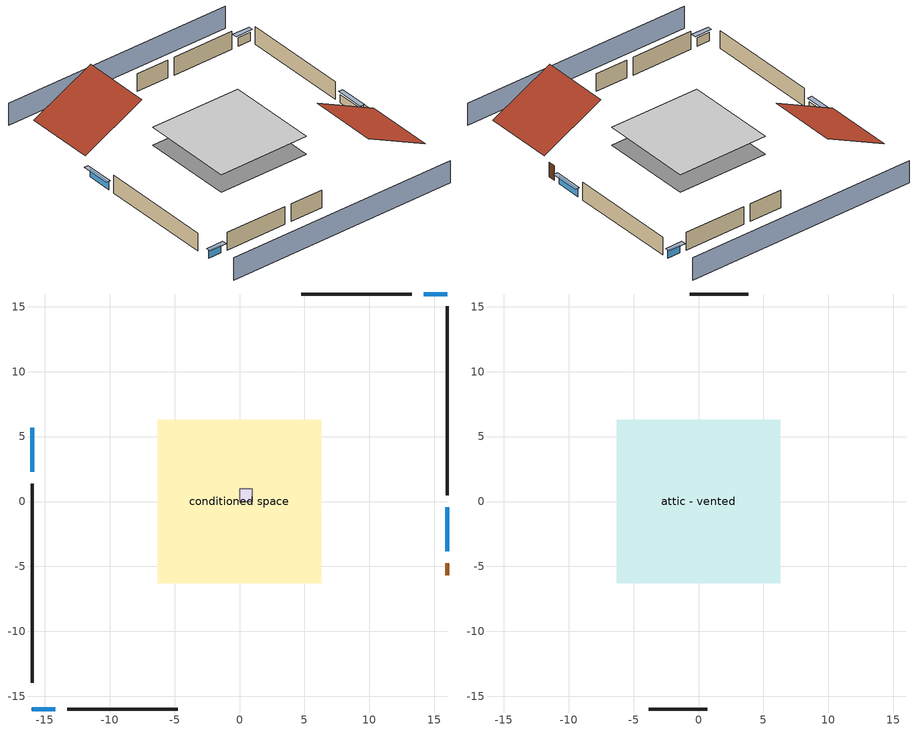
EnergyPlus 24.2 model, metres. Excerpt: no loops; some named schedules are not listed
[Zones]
central ac and furnace airloop ret air zone
 floor adiabatic (AdiabaticConst): 0,0 0,1 1,1 1,0 z0
 wall adiabatic (AdiabaticConst): 0,1 0,0 1,0 1,1 0,1 z0:1
 ceiling adiabatic (AdiabaticConst): 1,0 1,1 0,1 0,0 z1
conditioned space
 floor outside (Floor1 construction): -6.28,-6.28 -6.28,6.28 6.28,6.28 6.28,-6.28 z0.61
 wall outside (AdiabaticWallConstruction 1): 15.98,-5.66 15.98,-4.75 z0.61:2.64
 wall outside (AdiabaticWallConstruction): -15.98,5.66 -15.98,2.29 / 15.98,-3.82 15.98,-0.45 z0.61:1.71; 15.98,15.98 14.21,15.98 / -15.98,-15.98 -14.21,-15.98 z0.61:1.77
 wall outside (Wall1 construction): -15.98,1.36 -15.98,-13.97 z0.61:3.05
 wall outside (Wall2 construction): 13.28,15.98 4.76,15.98 z0.61:3.05
 wall outside (Wall3 construction): 15.98,0.48 15.98,15.05 z0.61:3.05
 wall outside (Wall4 construction): -13.28,-15.98 -4.76,-15.98 z0.61:3.05
 window (WindowConstruction): -15.98,5.66 -15.98,2.29 z0.61:1.71
 window (WindowConstruction 1): 15.98,15.98 14.21,15.98 z0.61:1.77
 window (WindowConstruction 2): 15.98,-3.82 15.98,-0.45 z0.61:1.71
 window (WindowConstruction 3): -15.98,-15.98 -14.21,-15.98 z0.61:1.77
 door (Door): 15.98,-5.66 15.98,-4.75 z0.61:2.64
attic - vented
 floor to conditioned space (Floor2 construction Reversed): -6.28,-6.28 -6.28,6.28 6.28,6.28 6.28,-6.28 z3.05
 wall outside (Wall5 construction): 3.83,15.98 -0.66,15.98 z0.61:3.05
 wall outside (Wall6 construction): -3.83,-15.98 0.66,-15.98 z0.61:3.05
 roof outside (Roof1 construction): -15.98,6.59,3.05 -7.58,6.59,7.25 -7.58,15.98,7.25 -15.98,15.98,3.05
 roof outside (Roof2 construction): 15.98,-6.59,3.05 7.58,-6.59,7.25 7.58,-15.98,7.25 15.98,-15.98,3.05
shading: 15.98,20.55 -15.98,20.55 / -15.98,-20.55 15.98,-20.55 z0:3.05; -15.98,1.99 -15.98,5.97 -16.59,5.97 -16.59,1.99 z2.01; 13.9,15.98 16.29,15.98 16.29,16.59 13.9,16.59 z2.07; 15.98,-0.14 15.98,-4.12 16.59,-4.12 16.59,-0.14 z2.01; -13.9,-15.98 -16.29,-15.98 -16.29,-16.59 -13.9,-16.59 z2.07
[Building]
Building 1: Terrain=Suburbs
[Site:Location]
Portland Intl Arpt_OR: Latitude {deg}=45.59; Longitude {deg}=-122.6; Time Zone {hr}=-8; Elevation {m}=33; Keep Site Location Information=Yes
[Site:GroundTemperature:Shallow]
10.2558, 8.96328, 8.85977, 9.47314, 11.9355, 14.3863, 16.5111, 17.8571, 17.9714, 16.8767, 14.8061, 12.4304
[Site:WaterMainsTemperature]
Calculation Method=Schedule; Temperature Schedule=mains temperature schedule
[Material] Roughness=Rough; Thermal Absorptance=0.9
Name | Thickness {m} | Conductivity {W/m-K} | Density {kg/m3} | Specific Heat {J/kg-K} | Solar Absorptance | Visible Absorptance
asphalt or fiberglass shingles | 0.00635 | 0.162714 | 1121.4 | 1465.45 | 0.85 | 0.85
ceiling loosefill ins | 0.0846667 | 0.0480833 | 16.02 | 1046.75 | 0.7 | 0.7
ceiling stud and cavity | 0.1397 | 0.302811 | 65.682 | 1177.47 | 0.7 | 0.7
door material | 0.04445 | 0.0612267 | 512.64 | 1214.23 | 0.7 | 0.7
floor covering | 0.0127 | 0.0433444 | 54.468 | 1339.84 | 0.6 | 0.6
floor stud and cavity | 0.1397 | 0.501511 | 92.3553 | 1139.71 | 0.7 | 0.7
furniture material conditioned space 1 | 0.1524 | 0.115458 | 640.8 | 1214.23 | 0.6 | 0.6
gypsum board | 0.0127 | 0.160291 | 801 | 837.4 | 0.6 | 0.6
osb sheathing 0.5 in. | 0.0127 | 0.115458 | 512.64 | 1214.23 | 0.6 | 0.6
osb sheathing 0.5 in. 1 | 0.0127 | 0.115458 | 512.64 | 1214.23 | 0.7 | 0.7
osb sheathing 0.75 in. | 0.01905 | 0.115458 | 512.64 | 1214.23 | 0.7 | 0.7
roof rigid ins | 0.00281632 | 0.029427 | 32.04 | 1214.23 | 0.7 | 0.7
wall rigid ins | 0.512978 | 0.029427 | 32.04 | 1214.23 | 0.7 | 0.7
wall stud and cavity | 0.1397 | 0.550994 | 139.0536 | 1170.24 | 0.7 | 0.7
wall stud and cavity 1 | 0.1397 | 0.727959 | 139.0536 | 1170.24 | 0.6 | 0.6
wall stud and cavity 2 | 0.0889 | 0.380278 | 52.3479 | 1209.89 | 0.7 | 0.7
wall stud and cavity 3 | 0.0889 | 0.391764 | 83.0341 | 1211.67 | 0.7 | 0.7
wood siding | 0.0254 | 0.102417 | 544.68 | 1172.36 | 0.85 | 0.85
wood siding 1; wood siding 2 | 0.0254 | 0.102417 | 544.68 | 1172.36 | 0.7 | 0.7
[Material:NoMass]
Adiabatic: Roughness=Rough; Thermal Resistance {m2-K/W}=176.1; Thermal Absorptance=0.9; Solar Absorptance=0.7; Visible Absorptance=0.7
[WindowMaterial:SimpleGlazingSystem]
WindowMaterial: U-Factor {W/m2-K}=6.58648; Solar Heat Gain Coefficient=0.76
[Construction]
AdiabaticConst: Adiabatic
AdiabaticWallConstruction: wood siding 1, wall rigid ins, wall stud and cavity 2, gypsum board
AdiabaticWallConstruction 1: wood siding 2, wall rigid ins, wall stud and cavity 2, gypsum board
Door: door material
Floor1 construction: floor stud and cavity, osb sheathing 0.75 in., floor covering
Floor2 construction Reversed: gypsum board, ceiling stud and cavity, ceiling loosefill ins
furniture construction conditioned space 1: furniture material conditioned space 1
PartitionWallConstruction: gypsum board, wall stud and cavity 3, gypsum board
Roof1 construction; Roof2 construction: asphalt or fiberglass shingles, roof rigid ins, osb sheathing 0.5 in.
Wall1 construction; Wall2 construction; Wall3 construction; Wall4 construction: wood siding, osb sheathing 0.5 in. 1, wall stud and cavity, gypsum board
Wall5 construction; Wall6 construction: wood siding, osb sheathing 0.5 in. 1, wall stud and cavity 1
WindowConstruction; WindowConstruction 1; WindowConstruction 2; WindowConstruction 3: WindowMaterial
[Zone] Multiplier=1
Name | Volume {m3} | Part of Total Floor Area
attic - vented | 147.678 | Yes
central ac and furnace airloop ret air zone | 1 | No
conditioned space | 384.656 | Yes
[Space]
Name | Zone | Volume {m3} | Space Type
attic - vented 1 | attic - vented | 147.678
central ac and furnace airloop ret air space | central ac and furnace airloop ret air zone |  | Plenum Space Type
conditioned space 1 | conditioned space | 384.656
[OtherEquipment] Design Level Calculation Method=EquipmentLevel
Name | Fuel Type | Zone or ZoneList or Space or SpaceList | Schedule | Design Level {W} | Fraction Latent | Fraction Radiant | Fraction Lost
central ac and furnace airloop_0 RetCondToDZ; central ac and furnace airloop_0 SupCondToDZ; central ac and furnace airloop_0 SupSensLkToDZ | None | attic - vented 1 | Always On Discrete | 0 | 0 | 0 | 0
central ac and furnace airloop_0 SupLatLkToDZ | None | attic - vented 1 | Always On Discrete | 0 | 1 | 0 | 0
central ac and furnace airloop_0 RetCondToRP; central ac and furnace airloop_0 RetSensLkToRP | None | central ac and furnace airloop ret air space | Always On Discrete | 0 | 0 | 0 | 0
central ac and furnace airloop_0 RetLatLkToRP | None | central ac and furnace airloop ret air space | Always On Discrete | 0 | 1 | 0 | 0
central ac and furnace airloop_0 SupCondToLv; central ac and furnace airloop_0 SupSensLkToCond; mech vent house fan sensible load; water heater sens | None | conditioned space 1 | Always On Discrete | 0 | 0 | 0 | 0
central ac and furnace airloop_0 SupLatLkToCond; mech vent house fan latent load; water heater lat | None | conditioned space 1 | Always On Discrete | 0 | 1 | 0 | 0
clothes dryer 1 | Electricity | conditioned space 1 | clothes_dryer | 0 | 0.015 | 0.081 | 0.85
cooking range 1 | Electricity | conditioned space 1 | cooking_range | 0 | 0.08 | 0.432 | 0.2
general water use latent | None | conditioned space 1 | general water use schedule | 44.1266 | 1 | 0 | 0
general water use sensible | None | conditioned space 1 | general water use schedule | -43.4886 | 0 | 0.6 | 0
water heater energy adjustment1 | Electricity | conditioned space 1 | Always On Discrete | 0.01 | 0 | 0 | 1
[ZoneInfiltration:DesignFlowRate] Schedule=Always On Discrete; Design Flow Rate Calculation Method=Flow/Zone; Design Flow Rate {m3/s}=0
Name | Zone or ZoneList or Space or SpaceList
attic_vented 1 duct leakage imbalance infil flow | attic - vented 1
infil flow; natural vent flow; whole house fan flow | conditioned space 1
[ZoneInfiltration:EffectiveLeakageArea]
infil attic - vented 1: Zone or Space=attic - vented 1; Schedule=Always On Discrete; Effective Air Leakage Area {cm2}=5257.79; Stack Coefficient=0.000195296; Wind Coefficient=3.78745e-05
[ZoneMixing] Schedule=Always On Continuous; Design Flow Rate Calculation Method=Flow/Zone; Design Flow Rate {m3/s}=0
Name | Zone or Space | Source Zone or Space
central ac and furnace airloop_0 ZoneMixCondToDZ mix; whole house fan mix | attic - vented | conditioned space
central ac and furnace airloop_0 ZoneMixDZToCond mix | conditioned space | attic - vented
[SpaceList]
Plenum Space Type: central ac and furnace airloop ret air space
[SurfaceProperty:IncidentSolarMultiplier] Incident Solar Multiplier=1; Incident Solar Multiplier Schedule=trans schedule winter=0.85 summer=0.7
Window1; Window2; Window3; Window4
[InternalMass] Zone or ZoneList=conditioned space; Space or SpaceList=conditioned space 1
Name | Construction | Surface Area {m2}
furniture mass conditioned space 1 | furniture construction conditioned space 1 | 63.09974
partition wall mass | PartitionWallConstruction | 157.749
[Lights]
interior lighting: Zone or ZoneList or Space or SpaceList=conditioned space 1; Schedule=lighting_interior; Design Level Calculation Method=LightingLevel; Lighting Level {W}=849.404; Return Air Fraction=0; Fraction Radiant=0.6; Fraction Visible=0.2; Fraction Replaceable=1
[People]
occupants: Zone or ZoneList or Space or SpaceList=conditioned space 1; Number of People Schedule=occupants; Number of People Calculation Method=People; Number of People=2; Fraction Radiant=0.314171; Sensible Heat Fraction=0.56303; Activity Level Schedule=occupants activity schedule; Carbon Dioxide Generation Rate {m3/s-W}=0; Enable ASHRAE 55 Comfort Warnings=No; Mean Radiant Temperature Calculation Type=EnclosureAveraged
[ElectricEquipment] Zone or ZoneList or Space or SpaceList=conditioned space 1; Design Level Calculation Method=EquipmentLevel
Name | Schedule | Design Level {W} | Fraction Latent | Fraction Radiant | Fraction Lost
ceiling fan | ceiling_fan | 19.4518 | 0 | 0.558 | 0
clothes dryer | clothes_dryer | 3927.38 | 0.015 | 0.081 | 0.85
clothes washer | clothes_washer | 529.448 | 0.03 | 0.162 | 0.7
cooking range | cooking_range | 1893.56 | 0.08 | 0.432 | 0.2
dishwasher | dishwasher | 1184.1 | 0.3 | 0.18 | 0.4
fridge | fridge schedule | 57.5342 | 0 | 0.6 | 0
fridge 1 | fridge schedule 1 | 90.9498 | 0 | 0.6 | 0
mech vent bath fan 0 | mech vent bath fan 0 schedule | 30 | 0 | 0 | 1
mech vent house fan | mech vent house fan schedule | 0 | 0 | 0 | 1
mech vent house fan cfis | mech vent house fan cfis schedule | 0 | 0 | 0 | 0
mech vent range fan 0 | mech vent range fan 0 schedule | 30 | 0 | 0 | 1
misc plug loads | plug_loads_other | 629.017 | 0.021 | 0.558 | 0.049
misc pool pump | misc pool pump schedule | 811.129 | 0 | 0 | 1
misc tv | plug_loads_tv | 732.311 | 0 | 0.6 | 0
whole house fan | Always On Discrete | 0 | 0 | 0 | 1
[AvailabilityManager:Scheduled]
central ac and furnace airloop Availability Manager: Schedule=Always On Discrete
[AirLoopHVAC:ReturnPlenum]
Air Loop HVAC Return Plenum 1: Zone=central ac and furnace airloop ret air zone
[WaterUse:Equipment]
dishwasher: Peak Flow Rate {m3/s}=6.33236e-06; Flow Rate Fraction Schedule=hot_water_dishwasher
[Exterior:Lights]
exterior lighting: Schedule=exterior lighting schedule; Design Level {W}=42.5523
[EnergyManagementSystem:GlobalVariable]
central_ac_and_furnace_airloop_0_DuctImbalLkExhFanEquivCond
central_ac_and_furnace_airloop_0_DuctImbalLkExhFanEquivDZ
central_ac_and_furnace_airloop_0_DuctImbalLkSupFanEquivCond
central_ac_and_furnace_airloop_0_DuctImbalLkSupFanEquivDZ
central_ac_and_furnace_airloop_0_DZ_T
central_ac_and_furnace_airloop_0_DZ_W
central_ac_and_furnace_airloop_0_RetCondToDZ
central_ac_and_furnace_airloop_0_RetCondToRP
central_ac_and_furnace_airloop_0_RetLatLkToRP
central_ac_and_furnace_airloop_0_RetSensLkToRP
central_ac_and_furnace_airloop_0_SupCondToDZ
central_ac_and_furnace_airloop_0_SupCondToLv
central_ac_and_furnace_airloop_0_SupLatLkToCond
central_ac_and_furnace_airloop_0_SupLatLkToDZ
central_ac_and_furnace_airloop_0_SupSensLkToCond
central_ac_and_furnace_airloop_0_SupSensLkToDZ
central_ac_and_furnace_airloop_0_ZoneMixCondToDZ
central_ac_and_furnace_airloop_0_ZoneMixDZToCond
central_ac_and_furnace_airloop_AH_MFR
central_ac_and_furnace_airloop_AH_Tout
central_ac_and_furnace_airloop_AH_VFR
central_ac_and_furnace_airloop_AH_Wout
central_ac_and_furnace_airloop_Fan_RTF
central_ac_and_furnace_airloop_RA_T
central_ac_and_furnace_airloop_Ra_W
infil_program_Qfan
infil_program_Qinf
natural_vent_program_Qnv
natural_vent_program_Qwhf
[EnergyManagementSystem:Sensor]
Name | Output:Variable or Output:Meter Index Key | Output:Variable or Output:Meter
airflow_gain | infil flow | Infiltration Sensible Heat Gain Energy
airflow_gain_1 | natural vent flow | Infiltration Sensible Heat Gain Energy
airflow_gain_2 | whole house fan flow | Infiltration Sensible Heat Gain Energy
airflow_loss | infil flow | Infiltration Sensible Heat Loss Energy
airflow_loss_1 | natural vent flow | Infiltration Sensible Heat Loss Energy
airflow_loss_2 | whole house fan flow | Infiltration Sensible Heat Loss Energy
central_ac_and_furnace_airloop_0_DZ_T_s | attic - vented | Zone Air Temperature
central_ac_and_furnace_airloop_0_DZ_W_s | attic - vented | Zone Mean Air Humidity Ratio
central_ac_and_furnace_airloop_AH_MFR_s | Node 5 | System Node Mass Flow Rate
central_ac_and_furnace_airloop_AH_Tout_s | Node 5 | System Node Temperature
central_ac_and_furnace_airloop_AH_VFR_s | Node 5 | System Node Current Density Volume Flow Rate
central_ac_and_furnace_airloop_AH_Wout_s | Node 5 | System Node Humidity Ratio
central_ac_and_furnace_airloop_RA_T_s | Node 8 | System Node Temperature
central_ac_and_furnace_airloop_Ra_W_s | Node 8 | System Node Humidity Ratio
clg_load_cond |  | Cooling:EnergyTransfer:Zone:CONDITIONED SPACE
clg_load_duct |  | Cooling:EnergyTransfer:Zone:CENTRAL AC AND FURNACE AIRLOOP RET AIR ZONE
clg_sp_s; clg_sp_s_1 | cooling setpoint | Schedule Value
clothes_dryer_exhaust_0_sch_s | clothes_dryer | Schedule Value
cool_season | cooling season schedule | Schedule Value
ducts_conv | central ac and furnace airloop_0 RetCondToRP | Other Equipment Convective Heating Energy
ducts_conv_1 | central ac and furnace airloop_0 RetLatLkToRP | Other Equipment Convective Heating Energy
ducts_conv_2 | central ac and furnace airloop_0 RetSensLkToRP | Other Equipment Convective Heating Energy
ducts_conv_3 | central ac and furnace airloop_0 SupCondToLv | Other Equipment Convective Heating Energy
ducts_conv_4 | central ac and furnace airloop_0 SupLatLkToCond | Other Equipment Convective Heating Energy
ducts_conv_5 | central ac and furnace airloop_0 SupSensLkToCond | Other Equipment Convective Heating Energy
ducts_rad | central ac and furnace airloop_0 RetCondToRP | Other Equipment Radiant Heating Energy
ducts_rad_1 | central ac and furnace airloop_0 RetLatLkToRP | Other Equipment Radiant Heating Energy
ducts_rad_2 | central ac and furnace airloop_0 RetSensLkToRP | Other Equipment Radiant Heating Energy
ducts_rad_3 | central ac and furnace airloop_0 SupCondToLv | Other Equipment Radiant Heating Energy
ducts_rad_4 | central ac and furnace airloop_0 SupLatLkToCond | Other Equipment Radiant Heating Energy
ducts_rad_5 | central ac and furnace airloop_0 SupSensLkToCond | Other Equipment Radiant Heating Energy
htg_load_cond |  | Heating:EnergyTransfer:Zone:CONDITIONED SPACE
htg_load_duct |  | Heating:EnergyTransfer:Zone:CENTRAL AC AND FURNACE AIRLOOP RET AIR ZONE
htg_sp_s; htg_sp_s_1 | heating setpoint | Schedule Value
ig_ee_conv | ceiling fan | Electric Equipment Convective Heating Energy
ig_ee_conv_1 | clothes dryer | Electric Equipment Convective Heating Energy
ig_ee_conv_10 | whole house fan | Electric Equipment Convective Heating Energy
ig_ee_conv_3 | cooking range | Electric Equipment Convective Heating Energy
ig_ee_conv_4 | dishwasher | Electric Equipment Convective Heating Energy
ig_ee_conv_5 | fridge | Electric Equipment Convective Heating Energy
ig_ee_conv_6 | fridge 1 | Electric Equipment Convective Heating Energy
ig_ee_conv_7 | misc plug loads | Electric Equipment Convective Heating Energy
ig_ee_conv_8 | misc pool pump | Electric Equipment Convective Heating Energy
ig_ee_conv_9 | misc tv | Electric Equipment Convective Heating Energy
ig_ee_rad | ceiling fan | Electric Equipment Radiant Heating Energy
ig_ee_rad_1 | clothes dryer | Electric Equipment Radiant Heating Energy
ig_ee_rad_10 | whole house fan | Electric Equipment Radiant Heating Energy
ig_ee_rad_3 | cooking range | Electric Equipment Radiant Heating Energy
ig_ee_rad_4 | dishwasher | Electric Equipment Radiant Heating Energy
ig_ee_rad_5 | fridge | Electric Equipment Radiant Heating Energy
ig_ee_rad_6 | fridge 1 | Electric Equipment Radiant Heating Energy
ig_ee_rad_7 | misc plug loads | Electric Equipment Radiant Heating Energy
ig_ee_rad_8 | misc pool pump | Electric Equipment Radiant Heating Energy
ig_ee_rad_9 | misc tv | Electric Equipment Radiant Heating Energy
ig_lgt_conv | interior lighting | Lights Convective Heating Energy
ig_lgt_rad | interior lighting | Lights Radiant Heating Energy
ig_lgt_vis | interior lighting | Lights Visible Radiation Heating Energy
ig_oe_conv | clothes dryer 1 | Other Equipment Convective Heating Energy
ig_oe_conv_1 | cooking range 1 | Other Equipment Convective Heating Energy
ig_oe_conv_2 | general water use latent | Other Equipment Convective Heating Energy
ig_oe_conv_3 | general water use sensible | Other Equipment Convective Heating Energy
ig_oe_conv_4 | water heater energy adjustment1 | Other Equipment Convective Heating Energy
ig_oe_conv_5 | water heater lat | Other Equipment Convective Heating Energy
ig_oe_conv_6 | water heater sens | Other Equipment Convective Heating Energy
ig_oe_rad | clothes dryer 1 | Other Equipment Radiant Heating Energy
ig_oe_rad_1 | cooking range 1 | Other Equipment Radiant Heating Energy
ig_oe_rad_2 | general water use latent | Other Equipment Radiant Heating Energy
ig_oe_rad_3 | general water use sensible | Other Equipment Radiant Heating Energy
ig_oe_rad_4 | water heater energy adjustment1 | Other Equipment Radiant Heating Energy
ig_oe_rad_5 | water heater lat | Other Equipment Radiant Heating Energy
ig_oe_rad_6 | water heater sens | Other Equipment Radiant Heating Energy
ig_ppl_conv | occupants | People Convective Heating Energy
ig_ppl_rad | occupants | People Radiant Heating Energy
im_conv | furniture mass conditioned space 1 | Surface Inside Face Convection Heat Gain Energy
im_conv_1 | partition wall mass | Surface Inside Face Convection Heat Gain Energy
im_ig | furniture mass conditioned space 1 | Surface Inside Face Internal Gains Radiation Heat Gain Energy
im_ig_1 | partition wall mass | Surface Inside Face Internal Gains Radiation Heat Gain Energy
im_lgt | furniture mass conditioned space 1 | Surface Inside Face Lights Radiation Heat Gain Energy
im_lgt_1 | partition wall mass | Surface Inside Face Lights Radiation Heat Gain Energy
im_sol | furniture mass conditioned space 1 | Surface Inside Face Solar Radiation Heat Gain Energy
im_sol_1 | partition wall mass | Surface Inside Face Solar Radiation Heat Gain Energy
im_surf | furniture mass conditioned space 1 | Surface Inside Face Net Surface Thermal Radiation Heat Gain Energy
im_surf_1 | partition wall mass | Surface Inside Face Net Surface Thermal Radiation Heat Gain Energy
mech_vent_bath_fan_0_sch_s | mech vent bath fan 0 schedule | Schedule Value
mech_vent_range_fan_0_sch_s | mech vent range fan 0 schedule | Schedule Value
mv_conv | mech vent bath fan 0 | Electric Equipment Convective Heating Energy
mv_conv_1 | mech vent house fan | Electric Equipment Convective Heating Energy
mv_conv_2 | mech vent house fan cfis | Electric Equipment Convective Heating Energy
mv_conv_3 | mech vent range fan 0 | Electric Equipment Convective Heating Energy
mv_conv_4 | mech vent house fan latent load | Other Equipment Convective Heating Energy
mv_conv_5 | mech vent house fan sensible load | Other Equipment Convective Heating Energy
mv_rad | mech vent bath fan 0 | Electric Equipment Radiant Heating Energy
mv_rad_1 | mech vent house fan | Electric Equipment Radiant Heating Energy
mv_rad_2 | mech vent house fan cfis | Electric Equipment Radiant Heating Energy
mv_rad_3 | mech vent range fan 0 | Electric Equipment Radiant Heating Energy
mv_rad_4 | mech vent house fan latent load | Other Equipment Radiant Heating Energy
mv_rad_5 | mech vent house fan sensible load | Other Equipment Radiant Heating Energy
natural_vent_s | natural vent schedule | Schedule Value
out_pb_s |  | Site Outdoor Air Barometric Pressure
out_wt_s |  | Site Outdoor Air Humidity Ratio
site_vw_s |  | Site Wind Speed
ss_back_out | Window1 | Surface Window Shortwave from Zone Back Out Window Heat Transfer Rate
ss_back_out_1 | Window2 | Surface Window Shortwave from Zone Back Out Window Heat Transfer Rate
ss_back_out_2 | Window3 | Surface Window Shortwave from Zone Back Out Window Heat Transfer Rate
ss_back_out_3 | Window4 | Surface Window Shortwave from Zone Back Out Window Heat Transfer Rate
ss_conv | Door1 | Surface Inside Face Convection Heat Gain Energy
ss_conv_1 | Window1 | Surface Inside Face Convection Heat Gain Energy
ss_conv_2 | Window2 | Surface Inside Face Convection Heat Gain Energy
ss_conv_3 | Window3 | Surface Inside Face Convection Heat Gain Energy
ss_conv_4 | Window4 | Surface Inside Face Convection Heat Gain Energy
ss_ig | Door1 | Surface Inside Face Internal Gains Radiation Heat Gain Energy
ss_ig_1 | Window1 | Surface Inside Face Internal Gains Radiation Heat Gain Energy
ss_ig_2 | Window2 | Surface Inside Face Internal Gains Radiation Heat Gain Energy
ss_ig_3 | Window3 | Surface Inside Face Internal Gains Radiation Heat Gain Energy
ss_ig_4 | Window4 | Surface Inside Face Internal Gains Radiation Heat Gain Energy
ss_lgt | Door1 | Surface Inside Face Lights Radiation Heat Gain Energy
ss_sol | Door1 | Surface Inside Face Solar Radiation Heat Gain Energy
ss_surf | Door1 | Surface Inside Face Net Surface Thermal Radiation Heat Gain Energy
ss_surf_1 | Window1 | Surface Inside Face Net Surface Thermal Radiation Heat Gain Energy
ss_surf_2 | Window2 | Surface Inside Face Net Surface Thermal Radiation Heat Gain Energy
ss_surf_3 | Window3 | Surface Inside Face Net Surface Thermal Radiation Heat Gain Energy
ss_surf_4 | Window4 | Surface Inside Face Net Surface Thermal Radiation Heat Gain Energy
ss_trans_in | Window1 | Surface Window Transmitted Solar Radiation Rate
ss_trans_in_1 | Window2 | Surface Window Transmitted Solar Radiation Rate
ss_trans_in_2 | Window3 | Surface Window Transmitted Solar Radiation Rate
ss_trans_in_3 | Window4 | Surface Window Transmitted Solar Radiation Rate
ss_trans_out | Window1 | Surface Inside Face Initial Transmitted Diffuse Transmitted Out Window Solar Radiation Rate
ss_trans_out_1 | Window2 | Surface Inside Face Initial Transmitted Diffuse Transmitted Out Window Solar Radiation Rate
ss_trans_out_2 | Window3 | Surface Inside Face Initial Transmitted Diffuse Transmitted Out Window Solar Radiation Rate
ss_trans_out_3 | Window4 | Surface Inside Face Initial Transmitted Diffuse Transmitted Out Window Solar Radiation Rate
s_conv | Floor1 | Surface Inside Face Convection Heat Gain Energy
s_conv_1 | Floor2 | Surface Inside Face Convection Heat Gain Energy
s_conv_2 | Wall1 | Surface Inside Face Convection Heat Gain Energy
s_conv_3 | Wall2 | Surface Inside Face Convection Heat Gain Energy
s_conv_4 | Wall3 | Surface Inside Face Convection Heat Gain Energy
s_conv_5 | Wall4 | Surface Inside Face Convection Heat Gain Energy
s_ig | Floor1 | Surface Inside Face Internal Gains Radiation Heat Gain Energy
s_ig_1 | Floor2 | Surface Inside Face Internal Gains Radiation Heat Gain Energy
s_ig_2 | Wall1 | Surface Inside Face Internal Gains Radiation Heat Gain Energy
s_ig_3 | Wall2 | Surface Inside Face Internal Gains Radiation Heat Gain Energy
s_ig_4 | Wall3 | Surface Inside Face Internal Gains Radiation Heat Gain Energy
s_ig_5 | Wall4 | Surface Inside Face Internal Gains Radiation Heat Gain Energy
s_lgt | Floor1 | Surface Inside Face Lights Radiation Heat Gain Energy
s_lgt_1 | Floor2 | Surface Inside Face Lights Radiation Heat Gain Energy
s_lgt_2 | Wall1 | Surface Inside Face Lights Radiation Heat Gain Energy
s_lgt_3 | Wall2 | Surface Inside Face Lights Radiation Heat Gain Energy
s_lgt_4 | Wall3 | Surface Inside Face Lights Radiation Heat Gain Energy
s_lgt_5 | Wall4 | Surface Inside Face Lights Radiation Heat Gain Energy
s_sol | Floor1 | Surface Inside Face Solar Radiation Heat Gain Energy
s_sol_1 | Floor2 | Surface Inside Face Solar Radiation Heat Gain Energy
s_sol_2 | Wall1 | Surface Inside Face Solar Radiation Heat Gain Energy
s_sol_3 | Wall2 | Surface Inside Face Solar Radiation Heat Gain Energy
s_sol_4 | Wall3 | Surface Inside Face Solar Radiation Heat Gain Energy
s_sol_5 | Wall4 | Surface Inside Face Solar Radiation Heat Gain Energy
s_surf | Floor1 | Surface Inside Face Net Surface Thermal Radiation Heat Gain Energy
